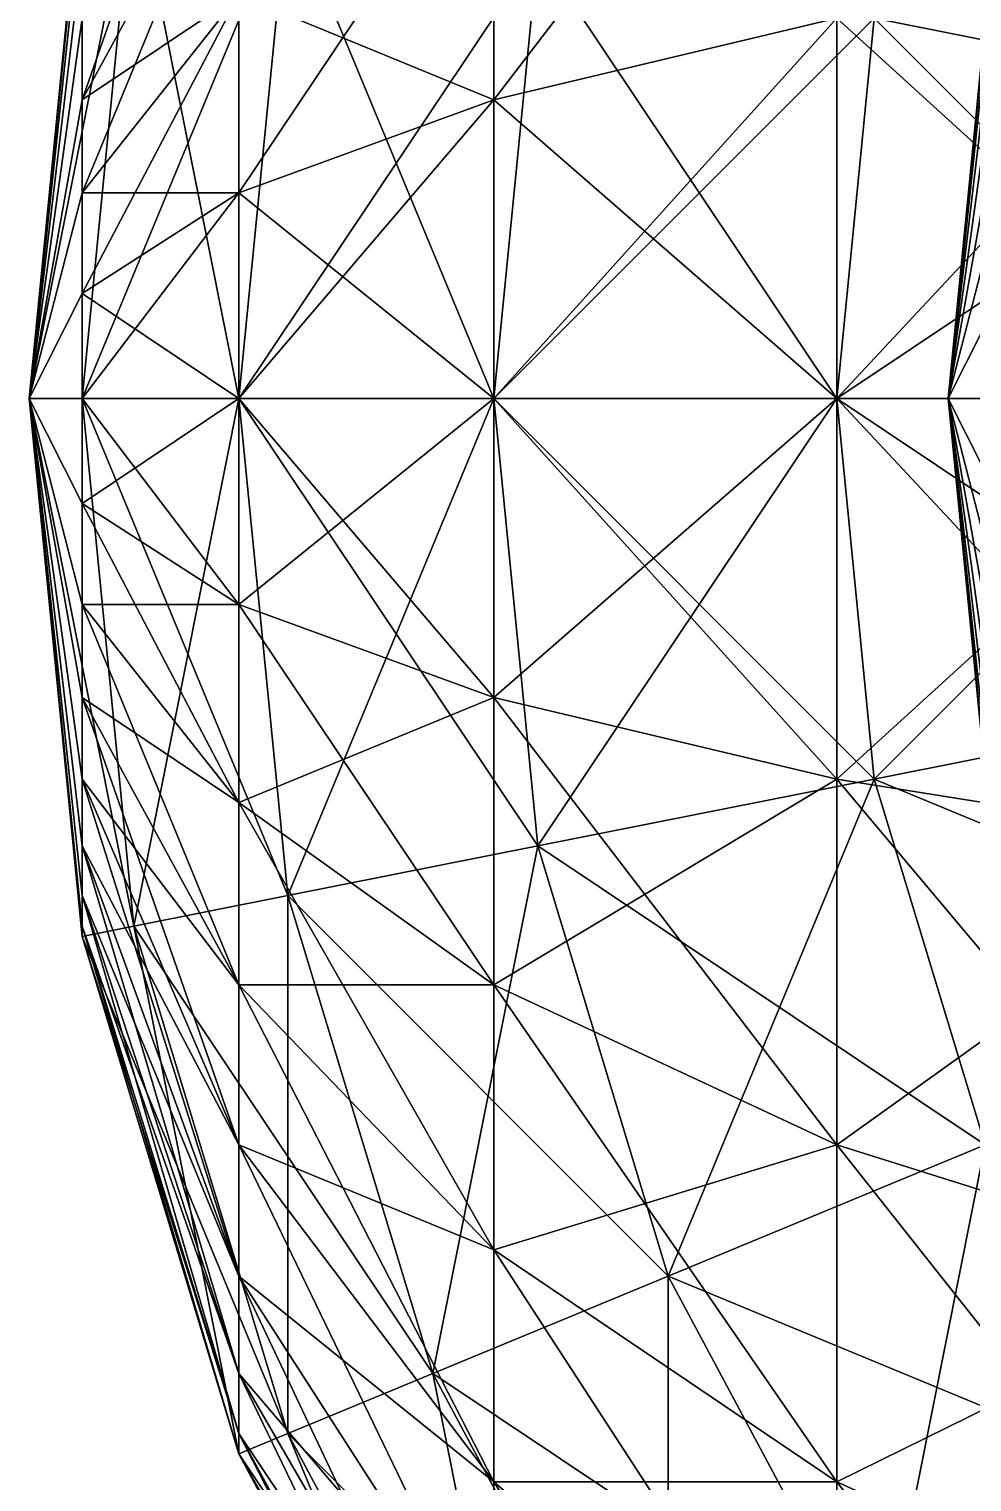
# Model space of a CAD drawing. Header units: millimetres. Extents: x -510 to 550, y -577 to 577.
# Drawn here: x -247 to -242.9, y -4.71 to 1.61 of the extents above; entities that cross this region are included whole.
import ezdxf

# ---------------------------------------------------------------- set-up
doc = ezdxf.new("R2010")
doc.units = ezdxf.units.MM
for name, color, linetype, true_color in [('rgbd_camera_clamp_high', 7, 'Continuous', 0x1a242e), ('rgbd_camera_clamp_low', 7, 'Continuous', 0x1a242e), ('rgbd_camera_foot', 7, 'Continuous', 0x1a242e), ('rgbd_camera_mast', 7, 'Continuous', 0x1a242e), ('rgbd_camera_mount', 7, 'Continuous', 0x1a242e)]:
    doc.layers.add(name, color=color, linetype=linetype, true_color=true_color)

msp = doc.modelspace()

# ---------------------------------------------------------------- linework, layer by layer
at = {"layer": 'rgbd_camera_clamp_high', "true_color": 0x1a242e}
for points in [[(-243, 0, 480), (-242.8463, 1.5607, 480), (-242.8463, 1.5307, 479.6955)], [(-243, 0, 480), (-242.8463, 1.5307, 480.3045), (-242.8463, 1.5607, 480)], [(-243, 0, 480), (-242.8463, 1.5307, 479.6955), (-242.8463, 1.4419, 479.4027)], [(-243, 0, 480), (-242.8463, 1.4419, 480.5973), (-242.8463, 1.5307, 480.3045)], [(-243, 0, 480), (-242.8463, 1.4419, 479.4027), (-242.8463, 1.2977, 479.1329)], [(-243, 0, 480), (-242.8463, 1.2977, 480.8671), (-242.8463, 1.4419, 480.5973)], [(-243, 0, 480), (-242.8463, 1.2977, 479.1329), (-242.8463, 1.1036, 478.8964)], [(-243, 0, 480), (-242.8463, 1.1036, 481.1036), (-242.8463, 1.2977, 480.8671)], [(-243, 0, 480), (-242.8463, 1.1036, 478.8964), (-242.8463, 0.8671, 478.7023)], [(-243, 0, 480), (-242.8463, 0.8671, 481.2977), (-242.8463, 1.1036, 481.1036)], [(-243, 0, 480), (-242.8463, 0.8671, 478.7023), (-242.8463, 0.5973, 478.5581)], [(-243, 0, 480), (-242.8463, 0.5973, 481.4419), (-242.8463, 0.8671, 481.2977)], [(-243, 0, 480), (-242.8463, 0.5973, 478.5581), (-242.8463, 0.3045, 478.4693)], [(-243, 0, 480), (-242.8463, 0.3045, 481.5307), (-242.8463, 0.5973, 481.4419)], [(-243, 0, 480), (-242.8463, 0.3045, 478.4693), (-242.8463, 0, 478.4393)], [(-243, 0, 480), (-242.8463, 0, 481.5607), (-242.8463, 0.3045, 481.5307)], [(-243, 0, 480), (-242.8463, -0.3045, 481.5307), (-242.8463, 0, 481.5607)], [(-243, 0, 480), (-242.8463, -0.5973, 481.4419), (-242.8463, -0.3045, 481.5307)], [(-243, 0, 480), (-242.8463, -0.8671, 481.2977), (-242.8463, -0.5973, 481.4419)], [(-243, 0, 480), (-242.8463, -1.1036, 481.1036), (-242.8463, -0.8671, 481.2977)], [(-243, 0, 480), (-242.8463, -1.2977, 480.8671), (-242.8463, -1.1036, 481.1036)], [(-243, 0, 480), (-242.8463, -1.4419, 480.5973), (-242.8463, -1.2977, 480.8671)], [(-243, 0, 480), (-242.8463, -1.5307, 480.3045), (-242.8463, -1.4419, 480.5973)], [(-243, 0, 480), (-242.8463, -1.5607, 480), (-242.8463, -1.5307, 480.3045)], [(-243, 0, 480), (-242.8463, -1.5307, 479.6955), (-242.8463, -1.5607, 480)], [(-243, 0, 480), (-242.8463, -1.4419, 479.4027), (-242.8463, -1.5307, 479.6955)], [(-243, 0, 480), (-242.8463, -1.2977, 479.1329), (-242.8463, -1.4419, 479.4027)], [(-243, 0, 480), (-242.8463, -1.1036, 478.8964), (-242.8463, -1.2977, 479.1329)], [(-243, 0, 480), (-242.8463, -0.8671, 478.7023), (-242.8463, -1.1036, 478.8964)], [(-243, 0, 480), (-242.8463, -0.5973, 478.5581), (-242.8463, -0.8671, 478.7023)], [(-243, 0, 480), (-242.8463, -0.3045, 478.4693), (-242.8463, -0.5973, 478.5581)], [(-243, 0, 480), (-242.8463, 0, 478.4393), (-242.8463, -0.3045, 478.4693)]]:
    msp.add_3dface(points, dxfattribs=at)
at = {"layer": 'rgbd_camera_clamp_low', "true_color": 0x1a242e}
for points in [[(-243, 0, 400), (-242.8463, 1.5607, 400), (-242.8463, 1.5307, 399.6955)], [(-243, 0, 400), (-242.8463, 1.5307, 400.3045), (-242.8463, 1.5607, 400)], [(-243, 0, 400), (-242.8463, 1.5307, 399.6955), (-242.8463, 1.4419, 399.4027)], [(-243, 0, 400), (-242.8463, 1.4419, 400.5973), (-242.8463, 1.5307, 400.3045)], [(-243, 0, 400), (-242.8463, 1.4419, 399.4027), (-242.8463, 1.2977, 399.1329)], [(-243, 0, 400), (-242.8463, 1.2977, 400.8671), (-242.8463, 1.4419, 400.5973)], [(-243, 0, 400), (-242.8463, 1.2977, 399.1329), (-242.8463, 1.1036, 398.8964)], [(-243, 0, 400), (-242.8463, 1.1036, 401.1036), (-242.8463, 1.2977, 400.8671)], [(-243, 0, 400), (-242.8463, 1.1036, 398.8964), (-242.8463, 0.8671, 398.7023)], [(-243, 0, 400), (-242.8463, 0.8671, 401.2977), (-242.8463, 1.1036, 401.1036)], [(-243, 0, 400), (-242.8463, 0.8671, 398.7023), (-242.8463, 0.5973, 398.5581)], [(-243, 0, 400), (-242.8463, 0.5973, 401.4419), (-242.8463, 0.8671, 401.2977)], [(-243, 0, 400), (-242.8463, 0.5973, 398.5581), (-242.8463, 0.3045, 398.4693)], [(-243, 0, 400), (-242.8463, 0.3045, 401.5307), (-242.8463, 0.5973, 401.4419)], [(-243, 0, 400), (-242.8463, 0.3045, 398.4693), (-242.8463, 0, 398.4393)], [(-243, 0, 400), (-242.8463, 0, 401.5607), (-242.8463, 0.3045, 401.5307)], [(-243, 0, 400), (-242.8463, -0.3045, 401.5307), (-242.8463, 0, 401.5607)], [(-243, 0, 400), (-242.8463, -0.5973, 401.4419), (-242.8463, -0.3045, 401.5307)], [(-243, 0, 400), (-242.8463, -0.8671, 401.2977), (-242.8463, -0.5973, 401.4419)], [(-243, 0, 400), (-242.8463, -1.1036, 401.1036), (-242.8463, -0.8671, 401.2977)], [(-243, 0, 400), (-242.8463, -1.2977, 400.8671), (-242.8463, -1.1036, 401.1036)], [(-243, 0, 400), (-242.8463, -1.4419, 400.5973), (-242.8463, -1.2977, 400.8671)], [(-243, 0, 400), (-242.8463, -1.5307, 400.3045), (-242.8463, -1.4419, 400.5973)], [(-243, 0, 400), (-242.8463, -1.5607, 400), (-242.8463, -1.5307, 400.3045)], [(-243, 0, 400), (-242.8463, -1.5307, 399.6955), (-242.8463, -1.5607, 400)], [(-243, 0, 400), (-242.8463, -1.4419, 399.4027), (-242.8463, -1.5307, 399.6955)], [(-243, 0, 400), (-242.8463, -1.2977, 399.1329), (-242.8463, -1.4419, 399.4027)], [(-243, 0, 400), (-242.8463, -1.1036, 398.8964), (-242.8463, -1.2977, 399.1329)], [(-243, 0, 400), (-242.8463, -0.8671, 398.7023), (-242.8463, -1.1036, 398.8964)], [(-243, 0, 400), (-242.8463, -0.5973, 398.5581), (-242.8463, -0.8671, 398.7023)], [(-243, 0, 400), (-242.8463, -0.3045, 398.4693), (-242.8463, -0.5973, 398.5581)], [(-243, 0, 400), (-242.8463, 0, 398.4393), (-242.8463, -0.3045, 398.4693)]]:
    msp.add_3dface(points, dxfattribs=at)
at = {"layer": 'rgbd_camera_foot', "true_color": 0x1a242e}
for points in [[(-246.0866, 3.2472, 41.7528), (-246.0866, 2.5513, 41.1817), (-246.7694, 1.3006, 43.0535)], [(-246.0866, 3.2472, 41.7528), (-246.7694, 1.3006, 43.0535), (-246.7694, 1.6554, 43.3446)], [(-243.4853, 3.2472, 37.1606), (-243.4853, 1.6554, 36.6778), (-244.9776, 1.3006, 38.4613)], [(-243.4853, 3.2472, 37.1606), (-244.9776, 1.3006, 38.4613), (-244.9776, 2.5513, 38.8406)], [(-246.0866, 1.7574, 49.2426), (-246.0866, 2.5513, 48.8183), (-246.7694, 1.3006, 46.9465)], [(-246.0866, 2.5513, 48.8183), (-246.7694, 1.6554, 46.6554), (-246.7694, 1.3006, 46.9465)], [(-246.0866, 2.5513, 41.1817), (-246.0866, 1.7574, 40.7574), (-246.7694, 0.8959, 42.8371)], [(-246.0866, 2.5513, 41.1817), (-246.7694, 0.8959, 42.8371), (-246.7694, 1.3006, 43.0535)], [(-244.9776, 1.3006, 51.5387), (-244.9776, 2.5513, 51.1594), (-246.0866, 1.7574, 49.2426)], [(-244.9776, 2.5513, 38.8406), (-244.9776, 1.3006, 38.4613), (-246.0866, 0.8959, 40.496)], [(-244.9776, 2.5513, 38.8406), (-246.0866, 0.8959, 40.496), (-246.0866, 1.7574, 40.7574)], [(-243.4853, 1.6554, 53.3222), (-244.9776, 2.5513, 51.1594), (-244.9776, 1.3006, 51.5387)], [(-246.7694, 2.2961, 45.4567), (-246.7694, 2.3411, 45), (-247, 0, 45)], [(-246.7694, 2.3411, 45), (-246.7694, 2.2961, 44.5433), (-247, 0, 45)], [(-246.7694, 2.1629, 45.8959), (-246.7694, 2.2961, 45.4567), (-247, 0, 45)], [(-246.7694, 2.2961, 44.5433), (-246.7694, 2.1629, 44.1041), (-247, 0, 45)], [(-246.7694, 1.9465, 46.3006), (-246.7694, 2.1629, 45.8959), (-247, 0, 45)], [(-246.7694, 2.1629, 44.1041), (-246.7694, 1.9465, 43.6994), (-247, 0, 45)], [(-246.7694, 1.6554, 46.6554), (-246.7694, 1.9465, 46.3006), (-247, 0, 45)], [(-246.7694, 1.9465, 43.6994), (-246.7694, 1.6554, 43.3446), (-247, 0, 45)], [(-241.6668, 0, 54.9776), (-241.6668, 1.9465, 54.7859), (-243.4853, 1.6554, 53.3222)], [(-241.6668, 1.9465, 35.2141), (-241.6668, 0, 35.0224), (-243.4853, 0, 36.5147)], [(-241.6668, 1.9465, 35.2141), (-243.4853, 0, 36.5147), (-243.4853, 1.6554, 36.6778)], [(-246.0866, 0.8959, 49.504), (-246.0866, 1.7574, 49.2426), (-246.7694, 0.8959, 47.1629)], [(-246.0866, 1.7574, 49.2426), (-246.7694, 1.3006, 46.9465), (-246.7694, 0.8959, 47.1629)], [(-246.0866, 1.7574, 40.7574), (-246.0866, 0.8959, 40.496), (-246.7694, 0.4567, 42.7039)], [(-246.0866, 1.7574, 40.7574), (-246.7694, 0.4567, 42.7039), (-246.7694, 0.8959, 42.8371)], [(-244.9776, 1.3006, 51.5387), (-246.0866, 1.7574, 49.2426), (-246.0866, 0.8959, 49.504)], [(-246.7694, 1.3006, 46.9465), (-246.7694, 1.6554, 46.6554), (-247, 0, 45)], [(-246.7694, 1.6554, 43.3446), (-246.7694, 1.3006, 43.0535), (-247, 0, 45)], [(-243.4853, 0, 53.4853), (-243.4853, 1.6554, 53.3222), (-244.9776, 1.3006, 51.5387)], [(-243.4853, 1.6554, 36.6778), (-243.4853, 0, 36.5147), (-244.9776, 0, 38.3332)], [(-243.4853, 1.6554, 36.6778), (-244.9776, 0, 38.3332), (-244.9776, 1.3006, 38.4613)], [(-241.6668, 0, 54.9776), (-243.4853, 1.6554, 53.3222), (-243.4853, 0, 53.4853)], [(-246.7694, 0.8959, 47.1629), (-246.7694, 1.3006, 46.9465), (-247, 0, 45)], [(-246.7694, 1.3006, 43.0535), (-246.7694, 0.8959, 42.8371), (-247, 0, 45)], [(-244.9776, 0, 51.6668), (-244.9776, 1.3006, 51.5387), (-246.0866, 0.8959, 49.504)], [(-244.9776, 1.3006, 38.4613), (-244.9776, 0, 38.3332), (-246.0866, 0, 40.4078)], [(-244.9776, 1.3006, 38.4613), (-246.0866, 0, 40.4078), (-246.0866, 0.8959, 40.496)], [(-243.4853, 0, 53.4853), (-244.9776, 1.3006, 51.5387), (-244.9776, 0, 51.6668)], [(-246.7694, 0.4567, 47.2961), (-246.7694, 0.8959, 47.1629), (-247, 0, 45)], [(-246.7694, 0.8959, 42.8371), (-246.7694, 0.4567, 42.7039), (-247, 0, 45)], [(-246.0866, 0, 49.5922), (-246.0866, 0.8959, 49.504), (-246.7694, 0.4567, 47.2961)], [(-246.0866, 0.8959, 49.504), (-246.7694, 0.8959, 47.1629), (-246.7694, 0.4567, 47.2961)], [(-246.0866, 0.8959, 40.496), (-246.0866, 0, 40.4078), (-246.7694, 0, 42.6589)], [(-246.0866, 0.8959, 40.496), (-246.7694, 0, 42.6589), (-246.7694, 0.4567, 42.7039)], [(-244.9776, 0, 51.6668), (-246.0866, 0.8959, 49.504), (-246.0866, 0, 49.5922)], [(-246.7694, 0, 47.3411), (-246.7694, 0.4567, 47.2961), (-247, 0, 45)], [(-246.7694, 0.4567, 42.7039), (-246.7694, 0, 42.6589), (-247, 0, 45)], [(-246.0866, 0, 49.5922), (-246.7694, 0.4567, 47.2961), (-246.7694, 0, 47.3411)], [(-246.7694, 0, 42.6589), (-246.7694, -0.4567, 42.7039), (-247, 0, 45)], [(-246.7694, -0.4567, 42.7039), (-246.7694, -0.8959, 42.8371), (-247, 0, 45)], [(-246.7694, -0.8959, 42.8371), (-246.7694, -1.3006, 43.0535), (-247, 0, 45)], [(-246.7694, -1.3006, 43.0535), (-246.7694, -1.6554, 43.3446), (-247, 0, 45)], [(-246.7694, -1.6554, 43.3446), (-246.7694, -1.9465, 43.6994), (-247, 0, 45)], [(-246.7694, -1.9465, 43.6994), (-246.7694, -2.1629, 44.1041), (-247, 0, 45)], [(-246.7694, -2.1629, 44.1041), (-246.7694, -2.2961, 44.5433), (-247, 0, 45)], [(-246.7694, -2.2961, 44.5433), (-246.7694, -2.3411, 45), (-247, 0, 45)], [(-246.7694, -2.3411, 45), (-246.7694, -2.2961, 45.4567), (-247, 0, 45)], [(-246.7694, -2.2961, 45.4567), (-246.7694, -2.1629, 45.8959), (-247, 0, 45)], [(-246.7694, -2.1629, 45.8959), (-246.7694, -1.9465, 46.3006), (-247, 0, 45)], [(-246.7694, -1.9465, 46.3006), (-246.7694, -1.6554, 46.6554), (-247, 0, 45)], [(-246.7694, -1.6554, 46.6554), (-246.7694, -1.3006, 46.9465), (-247, 0, 45)], [(-246.7694, -1.3006, 46.9465), (-246.7694, -0.8959, 47.1629), (-247, 0, 45)], [(-246.7694, -0.8959, 47.1629), (-246.7694, -0.4567, 47.2961), (-247, 0, 45)], [(-246.7694, -0.4567, 47.2961), (-246.7694, 0, 47.3411), (-247, 0, 45)], [(-246.0866, 0, 40.4078), (-246.0866, -0.8959, 40.496), (-246.7694, -0.4567, 42.7039)], [(-246.0866, 0, 40.4078), (-246.7694, -0.4567, 42.7039), (-246.7694, 0, 42.6589)], [(-246.0866, -0.8959, 49.504), (-246.0866, 0, 49.5922), (-246.7694, 0, 47.3411)], [(-246.0866, -0.8959, 49.504), (-246.7694, 0, 47.3411), (-246.7694, -0.4567, 47.2961)], [(-244.9776, 0, 38.3332), (-244.9776, -1.3006, 38.4613), (-246.0866, -0.8959, 40.496)], [(-244.9776, 0, 38.3332), (-246.0866, -0.8959, 40.496), (-246.0866, 0, 40.4078)], [(-244.9776, -1.3006, 51.5387), (-244.9776, 0, 51.6668), (-246.0866, 0, 49.5922)], [(-244.9776, -1.3006, 51.5387), (-246.0866, 0, 49.5922), (-246.0866, -0.8959, 49.504)], [(-243.4853, 0, 36.5147), (-243.4853, -1.6554, 36.6778), (-244.9776, -1.3006, 38.4613)], [(-243.4853, 0, 36.5147), (-244.9776, -1.3006, 38.4613), (-244.9776, 0, 38.3332)], [(-243.4853, -1.6554, 53.3222), (-243.4853, 0, 53.4853), (-244.9776, 0, 51.6668)], [(-243.4853, -1.6554, 53.3222), (-244.9776, 0, 51.6668), (-244.9776, -1.3006, 51.5387)], [(-241.6668, 0, 35.0224), (-241.6668, -1.9465, 35.2141), (-243.4853, -1.6554, 36.6778)], [(-241.6668, 0, 35.0224), (-243.4853, -1.6554, 36.6778), (-243.4853, 0, 36.5147)], [(-241.6668, -1.9465, 54.7859), (-241.6668, 0, 54.9776), (-243.4853, 0, 53.4853)], [(-241.6668, -1.9465, 54.7859), (-243.4853, 0, 53.4853), (-243.4853, -1.6554, 53.3222)], [(-246.0866, -0.8959, 40.496), (-246.7694, -0.8959, 42.8371), (-246.7694, -0.4567, 42.7039)], [(-246.0866, -1.7574, 49.2426), (-246.0866, -0.8959, 49.504), (-246.7694, -0.4567, 47.2961)], [(-246.0866, -1.7574, 49.2426), (-246.7694, -0.4567, 47.2961), (-246.7694, -0.8959, 47.1629)], [(-246.0866, -0.8959, 40.496), (-246.0866, -1.7574, 40.7574), (-246.7694, -0.8959, 42.8371)], [(-246.0866, -1.7574, 40.7574), (-246.7694, -1.3006, 43.0535), (-246.7694, -0.8959, 42.8371)], [(-246.0866, -2.5513, 48.8183), (-246.0866, -1.7574, 49.2426), (-246.7694, -0.8959, 47.1629)], [(-246.0866, -2.5513, 48.8183), (-246.7694, -0.8959, 47.1629), (-246.7694, -1.3006, 46.9465)], [(-244.9776, -1.3006, 38.4613), (-246.0866, -1.7574, 40.7574), (-246.0866, -0.8959, 40.496)], [(-244.9776, -2.5513, 51.1594), (-244.9776, -1.3006, 51.5387), (-246.0866, -0.8959, 49.504)], [(-244.9776, -2.5513, 51.1594), (-246.0866, -0.8959, 49.504), (-246.0866, -1.7574, 49.2426)], [(-246.0866, -1.7574, 40.7574), (-246.0866, -2.5513, 41.1817), (-246.7694, -1.3006, 43.0535)], [(-246.0866, -2.5513, 41.1817), (-246.7694, -1.6554, 43.3446), (-246.7694, -1.3006, 43.0535)], [(-246.0866, -3.2472, 48.2472), (-246.0866, -2.5513, 48.8183), (-246.7694, -1.3006, 46.9465)], [(-246.0866, -3.2472, 48.2472), (-246.7694, -1.3006, 46.9465), (-246.7694, -1.6554, 46.6554)], [(-244.9776, -1.3006, 38.4613), (-244.9776, -2.5513, 38.8406), (-246.0866, -1.7574, 40.7574)], [(-243.4853, -1.6554, 36.6778), (-244.9776, -2.5513, 38.8406), (-244.9776, -1.3006, 38.4613)], [(-243.4853, -3.2472, 52.8394), (-243.4853, -1.6554, 53.3222), (-244.9776, -1.3006, 51.5387)], [(-243.4853, -3.2472, 52.8394), (-244.9776, -1.3006, 51.5387), (-244.9776, -2.5513, 51.1594)], [(-246.0866, -2.5513, 41.1817), (-246.0866, -3.2472, 41.7528), (-246.7694, -1.6554, 43.3446)], [(-246.0866, -3.2472, 41.7528), (-246.7694, -1.9465, 43.6994), (-246.7694, -1.6554, 43.3446)], [(-246.0866, -3.8183, 47.5513), (-246.0866, -3.2472, 48.2472), (-246.7694, -1.6554, 46.6554)], [(-246.0866, -3.8183, 47.5513), (-246.7694, -1.6554, 46.6554), (-246.7694, -1.9465, 46.3006)], [(-243.4853, -1.6554, 36.6778), (-243.4853, -3.2472, 37.1606), (-244.9776, -2.5513, 38.8406)], [(-241.6668, -1.9465, 35.2141), (-243.4853, -3.2472, 37.1606), (-243.4853, -1.6554, 36.6778)], [(-241.6668, -3.8183, 54.2181), (-241.6668, -1.9465, 54.7859), (-243.4853, -1.6554, 53.3222)], [(-241.6668, -3.8183, 54.2181), (-243.4853, -1.6554, 53.3222), (-243.4853, -3.2472, 52.8394)], [(-244.9776, -2.5513, 38.8406), (-246.0866, -2.5513, 41.1817), (-246.0866, -1.7574, 40.7574)], [(-244.9776, -3.7039, 50.5433), (-244.9776, -2.5513, 51.1594), (-246.0866, -1.7574, 49.2426)], [(-244.9776, -3.7039, 50.5433), (-246.0866, -1.7574, 49.2426), (-246.0866, -2.5513, 48.8183)], [(-246.0866, -3.2472, 41.7528), (-246.0866, -3.8183, 42.4487), (-246.7694, -1.9465, 43.6994)], [(-246.0866, -3.8183, 42.4487), (-246.7694, -2.1629, 44.1041), (-246.7694, -1.9465, 43.6994)], [(-246.0866, -4.2426, 46.7574), (-246.0866, -3.8183, 47.5513), (-246.7694, -1.9465, 46.3006)], [(-246.0866, -4.2426, 46.7574), (-246.7694, -1.9465, 46.3006), (-246.7694, -2.1629, 45.8959)], [(-241.6668, -1.9465, 35.2141), (-241.6668, -3.8183, 35.7819), (-243.4853, -3.2472, 37.1606)], [(-246.0866, -3.8183, 42.4487), (-246.0866, -4.2426, 43.2426), (-246.7694, -2.1629, 44.1041)], [(-246.0866, -4.2426, 43.2426), (-246.7694, -2.2961, 44.5433), (-246.7694, -2.1629, 44.1041)], [(-246.0866, -4.504, 45.8959), (-246.0866, -4.2426, 46.7574), (-246.7694, -2.1629, 45.8959)], [(-246.0866, -4.504, 45.8959), (-246.7694, -2.1629, 45.8959), (-246.7694, -2.2961, 45.4567)], [(-246.0866, -4.2426, 43.2426), (-246.0866, -4.504, 44.1041), (-246.7694, -2.2961, 44.5433)], [(-246.0866, -4.504, 44.1041), (-246.7694, -2.3411, 45), (-246.7694, -2.2961, 44.5433)], [(-246.0866, -4.5922, 45), (-246.0866, -4.504, 45.8959), (-246.7694, -2.2961, 45.4567)], [(-246.0866, -4.5922, 45), (-246.7694, -2.2961, 45.4567), (-246.7694, -2.3411, 45)], [(-246.0866, -4.504, 44.1041), (-246.0866, -4.5922, 45), (-246.7694, -2.3411, 45)], [(-244.9776, -2.5513, 38.8406), (-244.9776, -3.7039, 39.4567), (-246.0866, -2.5513, 41.1817)], [(-244.9776, -3.7039, 39.4567), (-246.0866, -3.2472, 41.7528), (-246.0866, -2.5513, 41.1817)], [(-244.9776, -4.7142, 49.7142), (-244.9776, -3.7039, 50.5433), (-246.0866, -2.5513, 48.8183)], [(-244.9776, -4.7142, 49.7142), (-246.0866, -2.5513, 48.8183), (-246.0866, -3.2472, 48.2472)], [(-243.4853, -3.2472, 37.1606), (-244.9776, -3.7039, 39.4567), (-244.9776, -2.5513, 38.8406)], [(-243.4853, -4.7142, 52.0553), (-243.4853, -3.2472, 52.8394), (-244.9776, -2.5513, 51.1594)], [(-243.4853, -4.7142, 52.0553), (-244.9776, -2.5513, 51.1594), (-244.9776, -3.7039, 50.5433)], [(-244.9776, -3.7039, 39.4567), (-244.9776, -4.7142, 40.2858), (-246.0866, -3.2472, 41.7528)], [(-244.9776, -4.7142, 40.2858), (-246.0866, -3.8183, 42.4487), (-246.0866, -3.2472, 41.7528)], [(-244.9776, -5.5433, 48.7039), (-244.9776, -4.7142, 49.7142), (-246.0866, -3.2472, 48.2472)], [(-244.9776, -5.5433, 48.7039), (-246.0866, -3.2472, 48.2472), (-246.0866, -3.8183, 47.5513)], [(-243.4853, -3.2472, 37.1606), (-243.4853, -4.7142, 37.9447), (-244.9776, -3.7039, 39.4567)], [(-241.6668, -3.8183, 35.7819), (-243.4853, -4.7142, 37.9447), (-243.4853, -3.2472, 37.1606)], [(-241.6668, -5.5433, 53.2961), (-241.6668, -3.8183, 54.2181), (-243.4853, -3.2472, 52.8394)], [(-241.6668, -5.5433, 53.2961), (-243.4853, -3.2472, 52.8394), (-243.4853, -4.7142, 52.0553)], [(-243.4853, -4.7142, 37.9447), (-244.9776, -4.7142, 40.2858), (-244.9776, -3.7039, 39.4567)], [(-243.4853, -6, 51), (-243.4853, -4.7142, 52.0553), (-244.9776, -3.7039, 50.5433)], [(-243.4853, -6, 51), (-244.9776, -3.7039, 50.5433), (-244.9776, -4.7142, 49.7142)], [(-244.9776, -4.7142, 40.2858), (-244.9776, -5.5433, 41.2961), (-246.0866, -3.8183, 42.4487)], [(-244.9776, -5.5433, 41.2961), (-246.0866, -4.2426, 43.2426), (-246.0866, -3.8183, 42.4487)], [(-244.9776, -6.1594, 47.5513), (-244.9776, -5.5433, 48.7039), (-246.0866, -3.8183, 47.5513)], [(-244.9776, -6.1594, 47.5513), (-246.0866, -3.8183, 47.5513), (-246.0866, -4.2426, 46.7574)], [(-241.6668, -3.8183, 35.7819), (-241.6668, -5.5433, 36.7039), (-243.4853, -4.7142, 37.9447)], [(-244.9776, -5.5433, 41.2961), (-244.9776, -6.1594, 42.4487), (-246.0866, -4.2426, 43.2426)], [(-244.9776, -6.1594, 42.4487), (-246.0866, -4.504, 44.1041), (-246.0866, -4.2426, 43.2426)], [(-244.9776, -6.5387, 46.3006), (-244.9776, -6.1594, 47.5513), (-246.0866, -4.2426, 46.7574)], [(-244.9776, -6.5387, 46.3006), (-246.0866, -4.2426, 46.7574), (-246.0866, -4.504, 45.8959)], [(-244.9776, -6.1594, 42.4487), (-244.9776, -6.5387, 43.6994), (-246.0866, -4.504, 44.1041)], [(-244.9776, -6.5387, 43.6994), (-246.0866, -4.5922, 45), (-246.0866, -4.504, 44.1041)], [(-244.9776, -6.6668, 45), (-244.9776, -6.5387, 46.3006), (-246.0866, -4.504, 45.8959)], [(-244.9776, -6.6668, 45), (-246.0866, -4.504, 45.8959), (-246.0866, -4.5922, 45)], [(-244.9776, -6.5387, 43.6994), (-244.9776, -6.6668, 45), (-246.0866, -4.5922, 45)], [(-243.4853, -4.7142, 37.9447), (-243.4853, -6, 39), (-244.9776, -4.7142, 40.2858)], [(-243.4853, -6, 39), (-244.9776, -5.5433, 41.2961), (-244.9776, -4.7142, 40.2858)], [(-243.4853, -7.0553, 49.7142), (-243.4853, -6, 51), (-244.9776, -4.7142, 49.7142)], [(-243.4853, -7.0553, 49.7142), (-244.9776, -4.7142, 49.7142), (-244.9776, -5.5433, 48.7039)], [(-241.6668, -5.5433, 36.7039), (-243.4853, -6, 39), (-243.4853, -4.7142, 37.9447)], [(-241.6668, -7.0553, 52.0553), (-241.6668, -5.5433, 53.2961), (-243.4853, -4.7142, 52.0553)], [(-241.6668, -7.0553, 52.0553), (-243.4853, -4.7142, 52.0553), (-243.4853, -6, 51)]]:
    msp.add_3dface(points, dxfattribs=at)
at = {"layer": 'rgbd_camera_mast', "true_color": 0x1a242e}
for points in [[(-241.5387, 1.3006, 1076.9776), (-242.8394, 3.2472, 1075.4853), (-243.3222, 1.6554, 1075.4853)], [(-243.3222, 1.6554, 36.5147), (-241.1594, 2.5513, 35.0224), (-241.5387, 1.3006, 35.0224)], [(-246.7694, 0, 1069.3411), (-246.7694, 2.3411, 1067), (-247, 0, 1067)], [(-247, 0, 1067), (-246.7694, 2.3411, 1067), (-246.7694, 2.3411, 45)], [(-247, 0, 1067), (-246.7694, 2.3411, 45), (-247, 0, 45)], [(-247, 0, 45), (-246.7694, 2.3411, 45), (-246.5433, 2.2961, 42.6589)], [(-246.7694, 0, 1069.3411), (-246.5433, 2.2961, 1069.3411), (-246.7694, 2.3411, 1067)], [(-247, 0, 45), (-246.5433, 2.2961, 42.6589), (-246.7694, 0, 42.6589)], [(-246.0866, 0, 1071.5922), (-246.5433, 2.2961, 1069.3411), (-246.7694, 0, 1069.3411)], [(-246.7694, 0, 42.6589), (-246.5433, 2.2961, 42.6589), (-245.8735, 2.1629, 40.4078)], [(-246.0866, 0, 1071.5922), (-245.8735, 2.1629, 1071.5922), (-246.5433, 2.2961, 1069.3411)], [(-246.7694, 0, 42.6589), (-245.8735, 2.1629, 40.4078), (-246.0866, 0, 40.4078)], [(-244.9776, 0, 1073.6668), (-245.8735, 2.1629, 1071.5922), (-246.0866, 0, 1071.5922)], [(-246.0866, 0, 40.4078), (-245.8735, 2.1629, 40.4078), (-244.7859, 1.9465, 38.3332)], [(-244.9776, 0, 1073.6668), (-244.7859, 1.9465, 1073.6668), (-245.8735, 2.1629, 1071.5922)], [(-246.0866, 0, 40.4078), (-244.7859, 1.9465, 38.3332), (-244.9776, 0, 38.3332)], [(-243.4853, 0, 1075.4853), (-244.7859, 1.9465, 1073.6668), (-244.9776, 0, 1073.6668)], [(-244.9776, 0, 38.3332), (-244.7859, 1.9465, 38.3332), (-243.3222, 1.6554, 36.5147)], [(-243.4853, 0, 1075.4853), (-243.3222, 1.6554, 1075.4853), (-244.7859, 1.9465, 1073.6668)], [(-244.9776, 0, 38.3332), (-243.3222, 1.6554, 36.5147), (-243.4853, 0, 36.5147)], [(-241.6668, 0, 1076.9776), (-243.3222, 1.6554, 1075.4853), (-243.4853, 0, 1075.4853)], [(-243.4853, 0, 36.5147), (-243.3222, 1.6554, 36.5147), (-241.5387, 1.3006, 35.0224)], [(-241.6668, 0, 1076.9776), (-241.5387, 1.3006, 1076.9776), (-243.3222, 1.6554, 1075.4853)], [(-243.4853, 0, 36.5147), (-241.5387, 1.3006, 35.0224), (-241.6668, 0, 35.0224)], [(-246.5433, -2.2961, 1069.3411), (-246.7694, 0, 1069.3411), (-247, 0, 1067)], [(-246.5433, -2.2961, 1069.3411), (-247, 0, 1067), (-246.7694, -2.3411, 1067)], [(-246.7694, -2.3411, 1067), (-247, 0, 1067), (-247, 0, 45)], [(-245.8735, -2.1629, 1071.5922), (-246.0866, 0, 1071.5922), (-246.7694, 0, 1069.3411)], [(-245.8735, -2.1629, 1071.5922), (-246.7694, 0, 1069.3411), (-246.5433, -2.2961, 1069.3411)], [(-244.7859, -1.9465, 1073.6668), (-244.9776, 0, 1073.6668), (-246.0866, 0, 1071.5922)], [(-244.7859, -1.9465, 1073.6668), (-246.0866, 0, 1071.5922), (-245.8735, -2.1629, 1071.5922)], [(-243.3222, -1.6554, 1075.4853), (-243.4853, 0, 1075.4853), (-244.9776, 0, 1073.6668)], [(-243.3222, -1.6554, 1075.4853), (-244.9776, 0, 1073.6668), (-244.7859, -1.9465, 1073.6668)], [(-241.5387, -1.3006, 1076.9776), (-241.6668, 0, 1076.9776), (-243.4853, 0, 1075.4853)], [(-241.5387, -1.3006, 1076.9776), (-243.4853, 0, 1075.4853), (-243.3222, -1.6554, 1075.4853)], [(-246.7694, -2.3411, 1067), (-247, 0, 45), (-246.7694, -2.3411, 45)], [(-246.7694, -2.3411, 45), (-247, 0, 45), (-246.7694, 0, 42.6589)], [(-246.7694, -2.3411, 45), (-246.7694, 0, 42.6589), (-246.5433, -2.2961, 42.6589)], [(-246.5433, -2.2961, 42.6589), (-246.7694, 0, 42.6589), (-246.0866, 0, 40.4078)], [(-246.5433, -2.2961, 42.6589), (-246.0866, 0, 40.4078), (-245.8735, -2.1629, 40.4078)], [(-245.8735, -2.1629, 40.4078), (-246.0866, 0, 40.4078), (-244.9776, 0, 38.3332)], [(-245.8735, -2.1629, 40.4078), (-244.9776, 0, 38.3332), (-244.7859, -1.9465, 38.3332)], [(-244.7859, -1.9465, 38.3332), (-244.9776, 0, 38.3332), (-243.4853, 0, 36.5147)], [(-244.7859, -1.9465, 38.3332), (-243.4853, 0, 36.5147), (-243.3222, -1.6554, 36.5147)], [(-243.3222, -1.6554, 36.5147), (-243.4853, 0, 36.5147), (-241.6668, 0, 35.0224)], [(-243.3222, -1.6554, 36.5147), (-241.6668, 0, 35.0224), (-241.5387, -1.3006, 35.0224)], [(-241.1594, -2.5513, 1076.9776), (-241.5387, -1.3006, 1076.9776), (-243.3222, -1.6554, 1075.4853)], [(-242.8394, -3.2472, 36.5147), (-243.3222, -1.6554, 36.5147), (-241.5387, -1.3006, 35.0224)], [(-242.8394, -3.2472, 1075.4853), (-243.3222, -1.6554, 1075.4853), (-244.7859, -1.9465, 1073.6668)], [(-244.2181, -3.8183, 38.3332), (-244.7859, -1.9465, 38.3332), (-243.3222, -1.6554, 36.5147)], [(-244.2181, -3.8183, 38.3332), (-243.3222, -1.6554, 36.5147), (-242.8394, -3.2472, 36.5147)], [(-241.1594, -2.5513, 1076.9776), (-243.3222, -1.6554, 1075.4853), (-242.8394, -3.2472, 1075.4853)], [(-244.2181, -3.8183, 1073.6668), (-244.7859, -1.9465, 1073.6668), (-245.8735, -2.1629, 1071.5922)], [(-245.2426, -4.2426, 40.4078), (-245.8735, -2.1629, 40.4078), (-244.7859, -1.9465, 38.3332)], [(-245.2426, -4.2426, 40.4078), (-244.7859, -1.9465, 38.3332), (-244.2181, -3.8183, 38.3332)], [(-242.8394, -3.2472, 1075.4853), (-244.7859, -1.9465, 1073.6668), (-244.2181, -3.8183, 1073.6668)], [(-245.2426, -4.2426, 1071.5922), (-245.8735, -2.1629, 1071.5922), (-246.5433, -2.2961, 1069.3411)], [(-245.8735, -4.504, 42.6589), (-246.5433, -2.2961, 42.6589), (-245.8735, -2.1629, 40.4078)], [(-244.2181, -3.8183, 1073.6668), (-245.8735, -2.1629, 1071.5922), (-245.2426, -4.2426, 1071.5922)], [(-245.8735, -4.504, 42.6589), (-245.8735, -2.1629, 40.4078), (-245.2426, -4.2426, 40.4078)], [(-245.8735, -4.504, 1069.3411), (-246.5433, -2.2961, 1069.3411), (-246.7694, -2.3411, 1067)], [(-246.0866, -4.5922, 45), (-246.7694, -2.3411, 45), (-246.5433, -2.2961, 42.6589)], [(-245.2426, -4.2426, 1071.5922), (-246.5433, -2.2961, 1069.3411), (-245.8735, -4.504, 1069.3411)], [(-246.0866, -4.5922, 45), (-246.5433, -2.2961, 42.6589), (-245.8735, -4.504, 42.6589)], [(-245.8735, -4.504, 1069.3411), (-246.7694, -2.3411, 1067), (-246.0866, -4.5922, 1067)], [(-246.0866, -4.5922, 1067), (-246.7694, -2.3411, 1067), (-246.7694, -2.3411, 45)], [(-246.0866, -4.5922, 1067), (-246.7694, -2.3411, 45), (-246.0866, -4.5922, 45)], [(-242.0553, -4.7142, 1075.4853), (-242.8394, -3.2472, 1075.4853), (-244.2181, -3.8183, 1073.6668)], [(-243.2961, -5.5433, 38.3332), (-244.2181, -3.8183, 38.3332), (-242.8394, -3.2472, 36.5147)], [(-243.2961, -5.5433, 38.3332), (-242.8394, -3.2472, 36.5147), (-242.0553, -4.7142, 36.5147)], [(-243.2961, -5.5433, 1073.6668), (-244.2181, -3.8183, 1073.6668), (-245.2426, -4.2426, 1071.5922)], [(-244.2181, -6.1594, 40.4078), (-245.2426, -4.2426, 40.4078), (-244.2181, -3.8183, 38.3332)], [(-242.0553, -4.7142, 1075.4853), (-244.2181, -3.8183, 1073.6668), (-243.2961, -5.5433, 1073.6668)], [(-244.2181, -6.1594, 40.4078), (-244.2181, -3.8183, 38.3332), (-243.2961, -5.5433, 38.3332)], [(-244.2181, -6.1594, 1071.5922), (-245.2426, -4.2426, 1071.5922), (-245.8735, -4.504, 1069.3411)], [(-244.7859, -6.5387, 42.6589), (-245.8735, -4.504, 42.6589), (-245.2426, -4.2426, 40.4078)], [(-243.2961, -5.5433, 1073.6668), (-245.2426, -4.2426, 1071.5922), (-244.2181, -6.1594, 1071.5922)], [(-244.7859, -6.5387, 42.6589), (-245.2426, -4.2426, 40.4078), (-244.2181, -6.1594, 40.4078)], [(-244.7859, -6.5387, 1069.3411), (-245.8735, -4.504, 1069.3411), (-246.0866, -4.5922, 1067)], [(-244.9776, -6.6668, 45), (-246.0866, -4.5922, 45), (-245.8735, -4.504, 42.6589)], [(-244.2181, -6.1594, 1071.5922), (-245.8735, -4.504, 1069.3411), (-244.7859, -6.5387, 1069.3411)], [(-244.9776, -6.6668, 45), (-245.8735, -4.504, 42.6589), (-244.7859, -6.5387, 42.6589)], [(-244.7859, -6.5387, 1069.3411), (-246.0866, -4.5922, 1067), (-244.9776, -6.6668, 1067)], [(-244.9776, -6.6668, 1067), (-246.0866, -4.5922, 1067), (-246.0866, -4.5922, 45)], [(-244.9776, -6.6668, 1067), (-246.0866, -4.5922, 45), (-244.9776, -6.6668, 45)], [(-241, -6, 1075.4853), (-242.0553, -4.7142, 1075.4853), (-243.2961, -5.5433, 1073.6668)], [(-242.0553, -7.0553, 38.3332), (-243.2961, -5.5433, 38.3332), (-242.0553, -4.7142, 36.5147)]]:
    msp.add_3dface(points, dxfattribs=at)
at = {"layer": 'rgbd_camera_mount', "true_color": 0x1a242e}
for points in [[(-246.0866, 3.2472, 1063.7528), (-246.0866, 2.5513, 1063.1817), (-246.7694, 1.3006, 1065.0535)], [(-246.0866, 3.2472, 1063.7528), (-246.7694, 1.3006, 1065.0535), (-246.7694, 1.6554, 1065.3446)], [(-243.4853, 3.2472, 1059.1606), (-243.4853, 1.6554, 1058.6778), (-244.9776, 1.3006, 1060.4613)], [(-243.4853, 3.2472, 1059.1606), (-244.9776, 1.3006, 1060.4613), (-244.9776, 2.5513, 1060.8406)], [(-246.0866, 1.7574, 1071.2426), (-246.0866, 2.5513, 1070.8183), (-246.7694, 1.3006, 1068.9465)], [(-246.0866, 2.5513, 1070.8183), (-246.7694, 1.6554, 1068.6554), (-246.7694, 1.3006, 1068.9465)], [(-246.0866, 2.5513, 1063.1817), (-246.0866, 1.7574, 1062.7574), (-246.7694, 0.8959, 1064.8371)], [(-246.0866, 2.5513, 1063.1817), (-246.7694, 0.8959, 1064.8371), (-246.7694, 1.3006, 1065.0535)], [(-244.9776, 1.3006, 1073.5387), (-244.9776, 2.5513, 1073.1594), (-246.0866, 1.7574, 1071.2426)], [(-244.9776, 2.5513, 1060.8406), (-244.9776, 1.3006, 1060.4613), (-246.0866, 0.8959, 1062.496)], [(-244.9776, 2.5513, 1060.8406), (-246.0866, 0.8959, 1062.496), (-246.0866, 1.7574, 1062.7574)], [(-243.4853, 1.6554, 1075.3222), (-244.9776, 2.5513, 1073.1594), (-244.9776, 1.3006, 1073.5387)], [(-246.7694, 2.2961, 1067.4567), (-246.7694, 2.3411, 1067), (-247, 0, 1067)], [(-246.7694, 2.3411, 1067), (-246.7694, 2.2961, 1066.5433), (-247, 0, 1067)], [(-246.7694, 2.1629, 1067.8959), (-246.7694, 2.2961, 1067.4567), (-247, 0, 1067)], [(-246.7694, 2.2961, 1066.5433), (-246.7694, 2.1629, 1066.1041), (-247, 0, 1067)], [(-246.7694, 1.9465, 1068.3006), (-246.7694, 2.1629, 1067.8959), (-247, 0, 1067)], [(-246.7694, 2.1629, 1066.1041), (-246.7694, 1.9465, 1065.6994), (-247, 0, 1067)], [(-246.7694, 1.6554, 1068.6554), (-246.7694, 1.9465, 1068.3006), (-247, 0, 1067)], [(-246.7694, 1.9465, 1065.6994), (-246.7694, 1.6554, 1065.3446), (-247, 0, 1067)], [(-241.6668, 0, 1076.9776), (-241.6668, 1.9465, 1076.7859), (-243.4853, 1.6554, 1075.3222)], [(-241.6668, 1.9465, 1057.2141), (-241.6668, 0, 1057.0224), (-243.4853, 0, 1058.5147)], [(-241.6668, 1.9465, 1057.2141), (-243.4853, 0, 1058.5147), (-243.4853, 1.6554, 1058.6778)], [(-246.0866, 0.8959, 1071.504), (-246.0866, 1.7574, 1071.2426), (-246.7694, 0.8959, 1069.1629)], [(-246.0866, 1.7574, 1071.2426), (-246.7694, 1.3006, 1068.9465), (-246.7694, 0.8959, 1069.1629)], [(-246.0866, 1.7574, 1062.7574), (-246.0866, 0.8959, 1062.496), (-246.7694, 0.4567, 1064.7039)], [(-246.0866, 1.7574, 1062.7574), (-246.7694, 0.4567, 1064.7039), (-246.7694, 0.8959, 1064.8371)], [(-244.9776, 1.3006, 1073.5387), (-246.0866, 1.7574, 1071.2426), (-246.0866, 0.8959, 1071.504)], [(-246.7694, 1.3006, 1068.9465), (-246.7694, 1.6554, 1068.6554), (-247, 0, 1067)], [(-246.7694, 1.6554, 1065.3446), (-246.7694, 1.3006, 1065.0535), (-247, 0, 1067)], [(-243.4853, 0, 1075.4853), (-243.4853, 1.6554, 1075.3222), (-244.9776, 1.3006, 1073.5387)], [(-243.4853, 1.6554, 1058.6778), (-243.4853, 0, 1058.5147), (-244.9776, 0, 1060.3332)], [(-243.4853, 1.6554, 1058.6778), (-244.9776, 0, 1060.3332), (-244.9776, 1.3006, 1060.4613)], [(-241.6668, 0, 1076.9776), (-243.4853, 1.6554, 1075.3222), (-243.4853, 0, 1075.4853)], [(-246.7694, 0.8959, 1069.1629), (-246.7694, 1.3006, 1068.9465), (-247, 0, 1067)], [(-246.7694, 1.3006, 1065.0535), (-246.7694, 0.8959, 1064.8371), (-247, 0, 1067)], [(-244.9776, 0, 1073.6668), (-244.9776, 1.3006, 1073.5387), (-246.0866, 0.8959, 1071.504)], [(-244.9776, 1.3006, 1060.4613), (-244.9776, 0, 1060.3332), (-246.0866, 0, 1062.4078)], [(-244.9776, 1.3006, 1060.4613), (-246.0866, 0, 1062.4078), (-246.0866, 0.8959, 1062.496)], [(-243.4853, 0, 1075.4853), (-244.9776, 1.3006, 1073.5387), (-244.9776, 0, 1073.6668)], [(-246.7694, 0.4567, 1069.2961), (-246.7694, 0.8959, 1069.1629), (-247, 0, 1067)], [(-246.7694, 0.8959, 1064.8371), (-246.7694, 0.4567, 1064.7039), (-247, 0, 1067)], [(-246.0866, 0, 1071.5922), (-246.0866, 0.8959, 1071.504), (-246.7694, 0.4567, 1069.2961)], [(-246.0866, 0.8959, 1071.504), (-246.7694, 0.8959, 1069.1629), (-246.7694, 0.4567, 1069.2961)], [(-246.0866, 0.8959, 1062.496), (-246.0866, 0, 1062.4078), (-246.7694, 0, 1064.6589)], [(-246.0866, 0.8959, 1062.496), (-246.7694, 0, 1064.6589), (-246.7694, 0.4567, 1064.7039)], [(-244.9776, 0, 1073.6668), (-246.0866, 0.8959, 1071.504), (-246.0866, 0, 1071.5922)], [(-246.7694, 0, 1069.3411), (-246.7694, 0.4567, 1069.2961), (-247, 0, 1067)], [(-246.7694, 0.4567, 1064.7039), (-246.7694, 0, 1064.6589), (-247, 0, 1067)], [(-246.0866, 0, 1071.5922), (-246.7694, 0.4567, 1069.2961), (-246.7694, 0, 1069.3411)], [(-246.7694, 0, 1064.6589), (-246.7694, -0.4567, 1064.7039), (-247, 0, 1067)], [(-246.7694, -0.4567, 1064.7039), (-246.7694, -0.8959, 1064.8371), (-247, 0, 1067)], [(-246.7694, -0.8959, 1064.8371), (-246.7694, -1.3006, 1065.0535), (-247, 0, 1067)], [(-246.7694, -1.3006, 1065.0535), (-246.7694, -1.6554, 1065.3446), (-247, 0, 1067)], [(-246.7694, -1.6554, 1065.3446), (-246.7694, -1.9465, 1065.6994), (-247, 0, 1067)], [(-246.7694, -1.9465, 1065.6994), (-246.7694, -2.1629, 1066.1041), (-247, 0, 1067)], [(-246.7694, -2.1629, 1066.1041), (-246.7694, -2.2961, 1066.5433), (-247, 0, 1067)], [(-246.7694, -2.2961, 1066.5433), (-246.7694, -2.3411, 1067), (-247, 0, 1067)], [(-246.7694, -2.3411, 1067), (-246.7694, -2.2961, 1067.4567), (-247, 0, 1067)], [(-246.7694, -2.2961, 1067.4567), (-246.7694, -2.1629, 1067.8959), (-247, 0, 1067)], [(-246.7694, -2.1629, 1067.8959), (-246.7694, -1.9465, 1068.3006), (-247, 0, 1067)], [(-246.7694, -1.9465, 1068.3006), (-246.7694, -1.6554, 1068.6554), (-247, 0, 1067)], [(-246.7694, -1.6554, 1068.6554), (-246.7694, -1.3006, 1068.9465), (-247, 0, 1067)], [(-246.7694, -1.3006, 1068.9465), (-246.7694, -0.8959, 1069.1629), (-247, 0, 1067)], [(-246.7694, -0.8959, 1069.1629), (-246.7694, -0.4567, 1069.2961), (-247, 0, 1067)], [(-246.7694, -0.4567, 1069.2961), (-246.7694, 0, 1069.3411), (-247, 0, 1067)], [(-246.0866, 0, 1062.4078), (-246.0866, -0.8959, 1062.496), (-246.7694, -0.4567, 1064.7039)], [(-246.0866, 0, 1062.4078), (-246.7694, -0.4567, 1064.7039), (-246.7694, 0, 1064.6589)], [(-246.0866, -0.8959, 1071.504), (-246.0866, 0, 1071.5922), (-246.7694, 0, 1069.3411)], [(-246.0866, -0.8959, 1071.504), (-246.7694, 0, 1069.3411), (-246.7694, -0.4567, 1069.2961)], [(-244.9776, 0, 1060.3332), (-244.9776, -1.3006, 1060.4613), (-246.0866, -0.8959, 1062.496)], [(-244.9776, 0, 1060.3332), (-246.0866, -0.8959, 1062.496), (-246.0866, 0, 1062.4078)], [(-244.9776, -1.3006, 1073.5387), (-244.9776, 0, 1073.6668), (-246.0866, 0, 1071.5922)], [(-244.9776, -1.3006, 1073.5387), (-246.0866, 0, 1071.5922), (-246.0866, -0.8959, 1071.504)], [(-243.4853, 0, 1058.5147), (-243.4853, -1.6554, 1058.6778), (-244.9776, -1.3006, 1060.4613)], [(-243.4853, 0, 1058.5147), (-244.9776, -1.3006, 1060.4613), (-244.9776, 0, 1060.3332)], [(-243.4853, -1.6554, 1075.3222), (-243.4853, 0, 1075.4853), (-244.9776, 0, 1073.6668)], [(-243.4853, -1.6554, 1075.3222), (-244.9776, 0, 1073.6668), (-244.9776, -1.3006, 1073.5387)], [(-241.6668, 0, 1057.0224), (-241.6668, -1.9465, 1057.2141), (-243.4853, -1.6554, 1058.6778)], [(-241.6668, 0, 1057.0224), (-243.4853, -1.6554, 1058.6778), (-243.4853, 0, 1058.5147)], [(-241.6668, -1.9465, 1076.7859), (-241.6668, 0, 1076.9776), (-243.4853, 0, 1075.4853)], [(-241.6668, -1.9465, 1076.7859), (-243.4853, 0, 1075.4853), (-243.4853, -1.6554, 1075.3222)], [(-246.0866, -0.8959, 1062.496), (-246.7694, -0.8959, 1064.8371), (-246.7694, -0.4567, 1064.7039)], [(-246.0866, -1.7574, 1071.2426), (-246.0866, -0.8959, 1071.504), (-246.7694, -0.4567, 1069.2961)], [(-246.0866, -1.7574, 1071.2426), (-246.7694, -0.4567, 1069.2961), (-246.7694, -0.8959, 1069.1629)], [(-246.0866, -0.8959, 1062.496), (-246.0866, -1.7574, 1062.7574), (-246.7694, -0.8959, 1064.8371)], [(-246.0866, -1.7574, 1062.7574), (-246.7694, -1.3006, 1065.0535), (-246.7694, -0.8959, 1064.8371)], [(-246.0866, -2.5513, 1070.8183), (-246.0866, -1.7574, 1071.2426), (-246.7694, -0.8959, 1069.1629)], [(-246.0866, -2.5513, 1070.8183), (-246.7694, -0.8959, 1069.1629), (-246.7694, -1.3006, 1068.9465)], [(-244.9776, -1.3006, 1060.4613), (-246.0866, -1.7574, 1062.7574), (-246.0866, -0.8959, 1062.496)], [(-244.9776, -2.5513, 1073.1594), (-244.9776, -1.3006, 1073.5387), (-246.0866, -0.8959, 1071.504)], [(-244.9776, -2.5513, 1073.1594), (-246.0866, -0.8959, 1071.504), (-246.0866, -1.7574, 1071.2426)], [(-246.0866, -1.7574, 1062.7574), (-246.0866, -2.5513, 1063.1817), (-246.7694, -1.3006, 1065.0535)], [(-246.0866, -2.5513, 1063.1817), (-246.7694, -1.6554, 1065.3446), (-246.7694, -1.3006, 1065.0535)], [(-246.0866, -3.2472, 1070.2472), (-246.0866, -2.5513, 1070.8183), (-246.7694, -1.3006, 1068.9465)], [(-246.0866, -3.2472, 1070.2472), (-246.7694, -1.3006, 1068.9465), (-246.7694, -1.6554, 1068.6554)], [(-244.9776, -1.3006, 1060.4613), (-244.9776, -2.5513, 1060.8406), (-246.0866, -1.7574, 1062.7574)], [(-243.4853, -1.6554, 1058.6778), (-244.9776, -2.5513, 1060.8406), (-244.9776, -1.3006, 1060.4613)], [(-243.4853, -3.2472, 1074.8394), (-243.4853, -1.6554, 1075.3222), (-244.9776, -1.3006, 1073.5387)], [(-243.4853, -3.2472, 1074.8394), (-244.9776, -1.3006, 1073.5387), (-244.9776, -2.5513, 1073.1594)], [(-246.0866, -2.5513, 1063.1817), (-246.0866, -3.2472, 1063.7528), (-246.7694, -1.6554, 1065.3446)], [(-246.0866, -3.2472, 1063.7528), (-246.7694, -1.9465, 1065.6994), (-246.7694, -1.6554, 1065.3446)], [(-246.0866, -3.8183, 1069.5513), (-246.0866, -3.2472, 1070.2472), (-246.7694, -1.6554, 1068.6554)], [(-246.0866, -3.8183, 1069.5513), (-246.7694, -1.6554, 1068.6554), (-246.7694, -1.9465, 1068.3006)], [(-243.4853, -1.6554, 1058.6778), (-243.4853, -3.2472, 1059.1606), (-244.9776, -2.5513, 1060.8406)], [(-241.6668, -1.9465, 1057.2141), (-243.4853, -3.2472, 1059.1606), (-243.4853, -1.6554, 1058.6778)], [(-241.6668, -3.8183, 1076.2181), (-241.6668, -1.9465, 1076.7859), (-243.4853, -1.6554, 1075.3222)], [(-241.6668, -3.8183, 1076.2181), (-243.4853, -1.6554, 1075.3222), (-243.4853, -3.2472, 1074.8394)], [(-244.9776, -2.5513, 1060.8406), (-246.0866, -2.5513, 1063.1817), (-246.0866, -1.7574, 1062.7574)], [(-244.9776, -3.7039, 1072.5433), (-244.9776, -2.5513, 1073.1594), (-246.0866, -1.7574, 1071.2426)], [(-244.9776, -3.7039, 1072.5433), (-246.0866, -1.7574, 1071.2426), (-246.0866, -2.5513, 1070.8183)], [(-246.0866, -3.2472, 1063.7528), (-246.0866, -3.8183, 1064.4487), (-246.7694, -1.9465, 1065.6994)], [(-246.0866, -3.8183, 1064.4487), (-246.7694, -2.1629, 1066.1041), (-246.7694, -1.9465, 1065.6994)], [(-246.0866, -4.2426, 1068.7574), (-246.0866, -3.8183, 1069.5513), (-246.7694, -1.9465, 1068.3006)], [(-246.0866, -4.2426, 1068.7574), (-246.7694, -1.9465, 1068.3006), (-246.7694, -2.1629, 1067.8959)], [(-241.6668, -1.9465, 1057.2141), (-241.6668, -3.8183, 1057.7819), (-243.4853, -3.2472, 1059.1606)], [(-246.0866, -3.8183, 1064.4487), (-246.0866, -4.2426, 1065.2426), (-246.7694, -2.1629, 1066.1041)], [(-246.0866, -4.2426, 1065.2426), (-246.7694, -2.2961, 1066.5433), (-246.7694, -2.1629, 1066.1041)], [(-246.0866, -4.504, 1067.8959), (-246.0866, -4.2426, 1068.7574), (-246.7694, -2.1629, 1067.8959)], [(-246.0866, -4.504, 1067.8959), (-246.7694, -2.1629, 1067.8959), (-246.7694, -2.2961, 1067.4567)], [(-246.0866, -4.2426, 1065.2426), (-246.0866, -4.504, 1066.1041), (-246.7694, -2.2961, 1066.5433)], [(-246.0866, -4.504, 1066.1041), (-246.7694, -2.3411, 1067), (-246.7694, -2.2961, 1066.5433)], [(-246.0866, -4.5922, 1067), (-246.0866, -4.504, 1067.8959), (-246.7694, -2.2961, 1067.4567)], [(-246.0866, -4.5922, 1067), (-246.7694, -2.2961, 1067.4567), (-246.7694, -2.3411, 1067)], [(-246.0866, -4.504, 1066.1041), (-246.0866, -4.5922, 1067), (-246.7694, -2.3411, 1067)], [(-244.9776, -2.5513, 1060.8406), (-244.9776, -3.7039, 1061.4567), (-246.0866, -2.5513, 1063.1817)], [(-244.9776, -3.7039, 1061.4567), (-246.0866, -3.2472, 1063.7528), (-246.0866, -2.5513, 1063.1817)], [(-244.9776, -4.7142, 1071.7142), (-244.9776, -3.7039, 1072.5433), (-246.0866, -2.5513, 1070.8183)], [(-244.9776, -4.7142, 1071.7142), (-246.0866, -2.5513, 1070.8183), (-246.0866, -3.2472, 1070.2472)], [(-243.4853, -3.2472, 1059.1606), (-244.9776, -3.7039, 1061.4567), (-244.9776, -2.5513, 1060.8406)], [(-243.4853, -4.7142, 1074.0553), (-243.4853, -3.2472, 1074.8394), (-244.9776, -2.5513, 1073.1594)], [(-243.4853, -4.7142, 1074.0553), (-244.9776, -2.5513, 1073.1594), (-244.9776, -3.7039, 1072.5433)], [(-244.9776, -3.7039, 1061.4567), (-244.9776, -4.7142, 1062.2858), (-246.0866, -3.2472, 1063.7528)], [(-244.9776, -4.7142, 1062.2858), (-246.0866, -3.8183, 1064.4487), (-246.0866, -3.2472, 1063.7528)], [(-244.9776, -5.5433, 1070.7039), (-244.9776, -4.7142, 1071.7142), (-246.0866, -3.2472, 1070.2472)], [(-244.9776, -5.5433, 1070.7039), (-246.0866, -3.2472, 1070.2472), (-246.0866, -3.8183, 1069.5513)], [(-243.4853, -3.2472, 1059.1606), (-243.4853, -4.7142, 1059.9447), (-244.9776, -3.7039, 1061.4567)], [(-241.6668, -3.8183, 1057.7819), (-243.4853, -4.7142, 1059.9447), (-243.4853, -3.2472, 1059.1606)], [(-241.6668, -5.5433, 1075.2961), (-241.6668, -3.8183, 1076.2181), (-243.4853, -3.2472, 1074.8394)], [(-241.6668, -5.5433, 1075.2961), (-243.4853, -3.2472, 1074.8394), (-243.4853, -4.7142, 1074.0553)], [(-243.4853, -4.7142, 1059.9447), (-244.9776, -4.7142, 1062.2858), (-244.9776, -3.7039, 1061.4567)], [(-243.4853, -6, 1073), (-243.4853, -4.7142, 1074.0553), (-244.9776, -3.7039, 1072.5433)], [(-243.4853, -6, 1073), (-244.9776, -3.7039, 1072.5433), (-244.9776, -4.7142, 1071.7142)], [(-244.9776, -4.7142, 1062.2858), (-244.9776, -5.5433, 1063.2961), (-246.0866, -3.8183, 1064.4487)], [(-244.9776, -5.5433, 1063.2961), (-246.0866, -4.2426, 1065.2426), (-246.0866, -3.8183, 1064.4487)], [(-244.9776, -6.1594, 1069.5513), (-244.9776, -5.5433, 1070.7039), (-246.0866, -3.8183, 1069.5513)], [(-244.9776, -6.1594, 1069.5513), (-246.0866, -3.8183, 1069.5513), (-246.0866, -4.2426, 1068.7574)], [(-241.6668, -3.8183, 1057.7819), (-241.6668, -5.5433, 1058.7039), (-243.4853, -4.7142, 1059.9447)], [(-244.9776, -5.5433, 1063.2961), (-244.9776, -6.1594, 1064.4487), (-246.0866, -4.2426, 1065.2426)], [(-244.9776, -6.1594, 1064.4487), (-246.0866, -4.504, 1066.1041), (-246.0866, -4.2426, 1065.2426)], [(-244.9776, -6.5387, 1068.3006), (-244.9776, -6.1594, 1069.5513), (-246.0866, -4.2426, 1068.7574)], [(-244.9776, -6.5387, 1068.3006), (-246.0866, -4.2426, 1068.7574), (-246.0866, -4.504, 1067.8959)], [(-244.9776, -6.1594, 1064.4487), (-244.9776, -6.5387, 1065.6994), (-246.0866, -4.504, 1066.1041)], [(-244.9776, -6.5387, 1065.6994), (-246.0866, -4.5922, 1067), (-246.0866, -4.504, 1066.1041)], [(-244.9776, -6.6668, 1067), (-244.9776, -6.5387, 1068.3006), (-246.0866, -4.504, 1067.8959)], [(-244.9776, -6.6668, 1067), (-246.0866, -4.504, 1067.8959), (-246.0866, -4.5922, 1067)], [(-244.9776, -6.5387, 1065.6994), (-244.9776, -6.6668, 1067), (-246.0866, -4.5922, 1067)], [(-243.4853, -4.7142, 1059.9447), (-243.4853, -6, 1061), (-244.9776, -4.7142, 1062.2858)], [(-243.4853, -6, 1061), (-244.9776, -5.5433, 1063.2961), (-244.9776, -4.7142, 1062.2858)], [(-243.4853, -7.0553, 1071.7142), (-243.4853, -6, 1073), (-244.9776, -4.7142, 1071.7142)], [(-243.4853, -7.0553, 1071.7142), (-244.9776, -4.7142, 1071.7142), (-244.9776, -5.5433, 1070.7039)], [(-241.6668, -5.5433, 1058.7039), (-243.4853, -6, 1061), (-243.4853, -4.7142, 1059.9447)], [(-241.6668, -7.0553, 1074.0553), (-241.6668, -5.5433, 1075.2961), (-243.4853, -4.7142, 1074.0553)], [(-241.6668, -7.0553, 1074.0553), (-243.4853, -4.7142, 1074.0553), (-243.4853, -6, 1073)]]:
    msp.add_3dface(points, dxfattribs=at)

doc.saveas('drawing.dxf')
